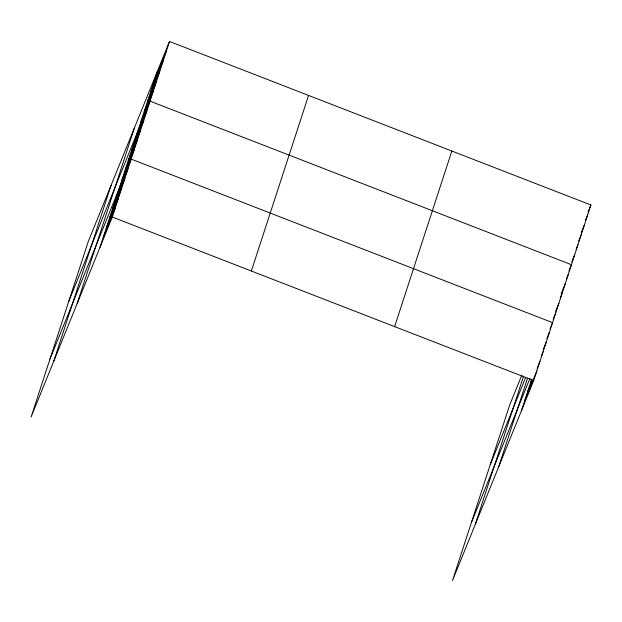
<?xml version="1.0" encoding="UTF-8"?>
<svg xmlns="http://www.w3.org/2000/svg" width="622" height="622" viewBox="0 0 622 622"><rect width="100%" height="100%" fill="white"/><g stroke="black" fill="none" stroke-linecap="round" stroke-linejoin="round"><path stroke-width="0.93" d="M53.834 361.024L111.035 185.426M77.252 303.342L134.461 127.751M99.986 247.354L157.195 71.763M169.503 41.456L88.308 241.414L31.1 417.004L112.294 217.047L169.503 41.456L590.9 204.996L533.692 380.586L452.497 580.544L509.706 404.953L521.78 375.214M251.358 271.013L308.559 95.423M394.636 326.62L451.836 151.029M475.231 524.564L523.6 376.108M498.657 466.881L527.542 378.207M521.384 410.893L531.398 380.166M153.953 81.715L166.261 51.408M150.711 91.667L163.018 61.353M147.468 101.611L159.776 71.305M144.226 111.563L156.534 81.257M140.984 121.515L153.292 91.209M68.855 301.11L150.05 101.153L571.447 264.7L568.92 270.935M134.593 141.124L146.901 110.817M131.452 150.781L143.76 120.474M128.303 160.437L140.611 130.13M125.154 170.094L137.462 139.787M122.013 179.75L134.321 149.443M49.978 359.057L131.172 159.1L552.569 322.639L550.042 328.882M115.715 199.071L128.023 168.756M112.574 208.728L124.882 178.421M109.425 218.384L121.733 188.077M106.276 228.041L118.584 197.734M103.135 237.697L115.443 207.39M588.008 212.125L590.9 204.996M585.489 220.297L587.658 214.948M581.158 232.916L584.416 224.9M578.639 241.087L581.173 234.844M576.12 249.251L577.931 244.796M571.797 261.878L574.689 254.748M490.253 464.657L525.73 377.282M566.494 278.812L568.306 274.356M561.176 293.817L565.157 284.013M560.204 298.125L562.008 293.67M555.609 311.35L558.867 303.326M553.183 319.226L555.718 312.983M471.375 522.597L529.967 378.316M546.894 338.539L549.428 332.303M543.387 349.09L546.279 341.96M530.823 381.924L531.553 380.143M541.327 356.072L543.13 351.617M527.681 391.58L532.385 379.995M537.089 368.403L539.989 361.273M524.533 401.237L536.84 370.93M112.294 217.047L533.692 380.586"/></g></svg>
